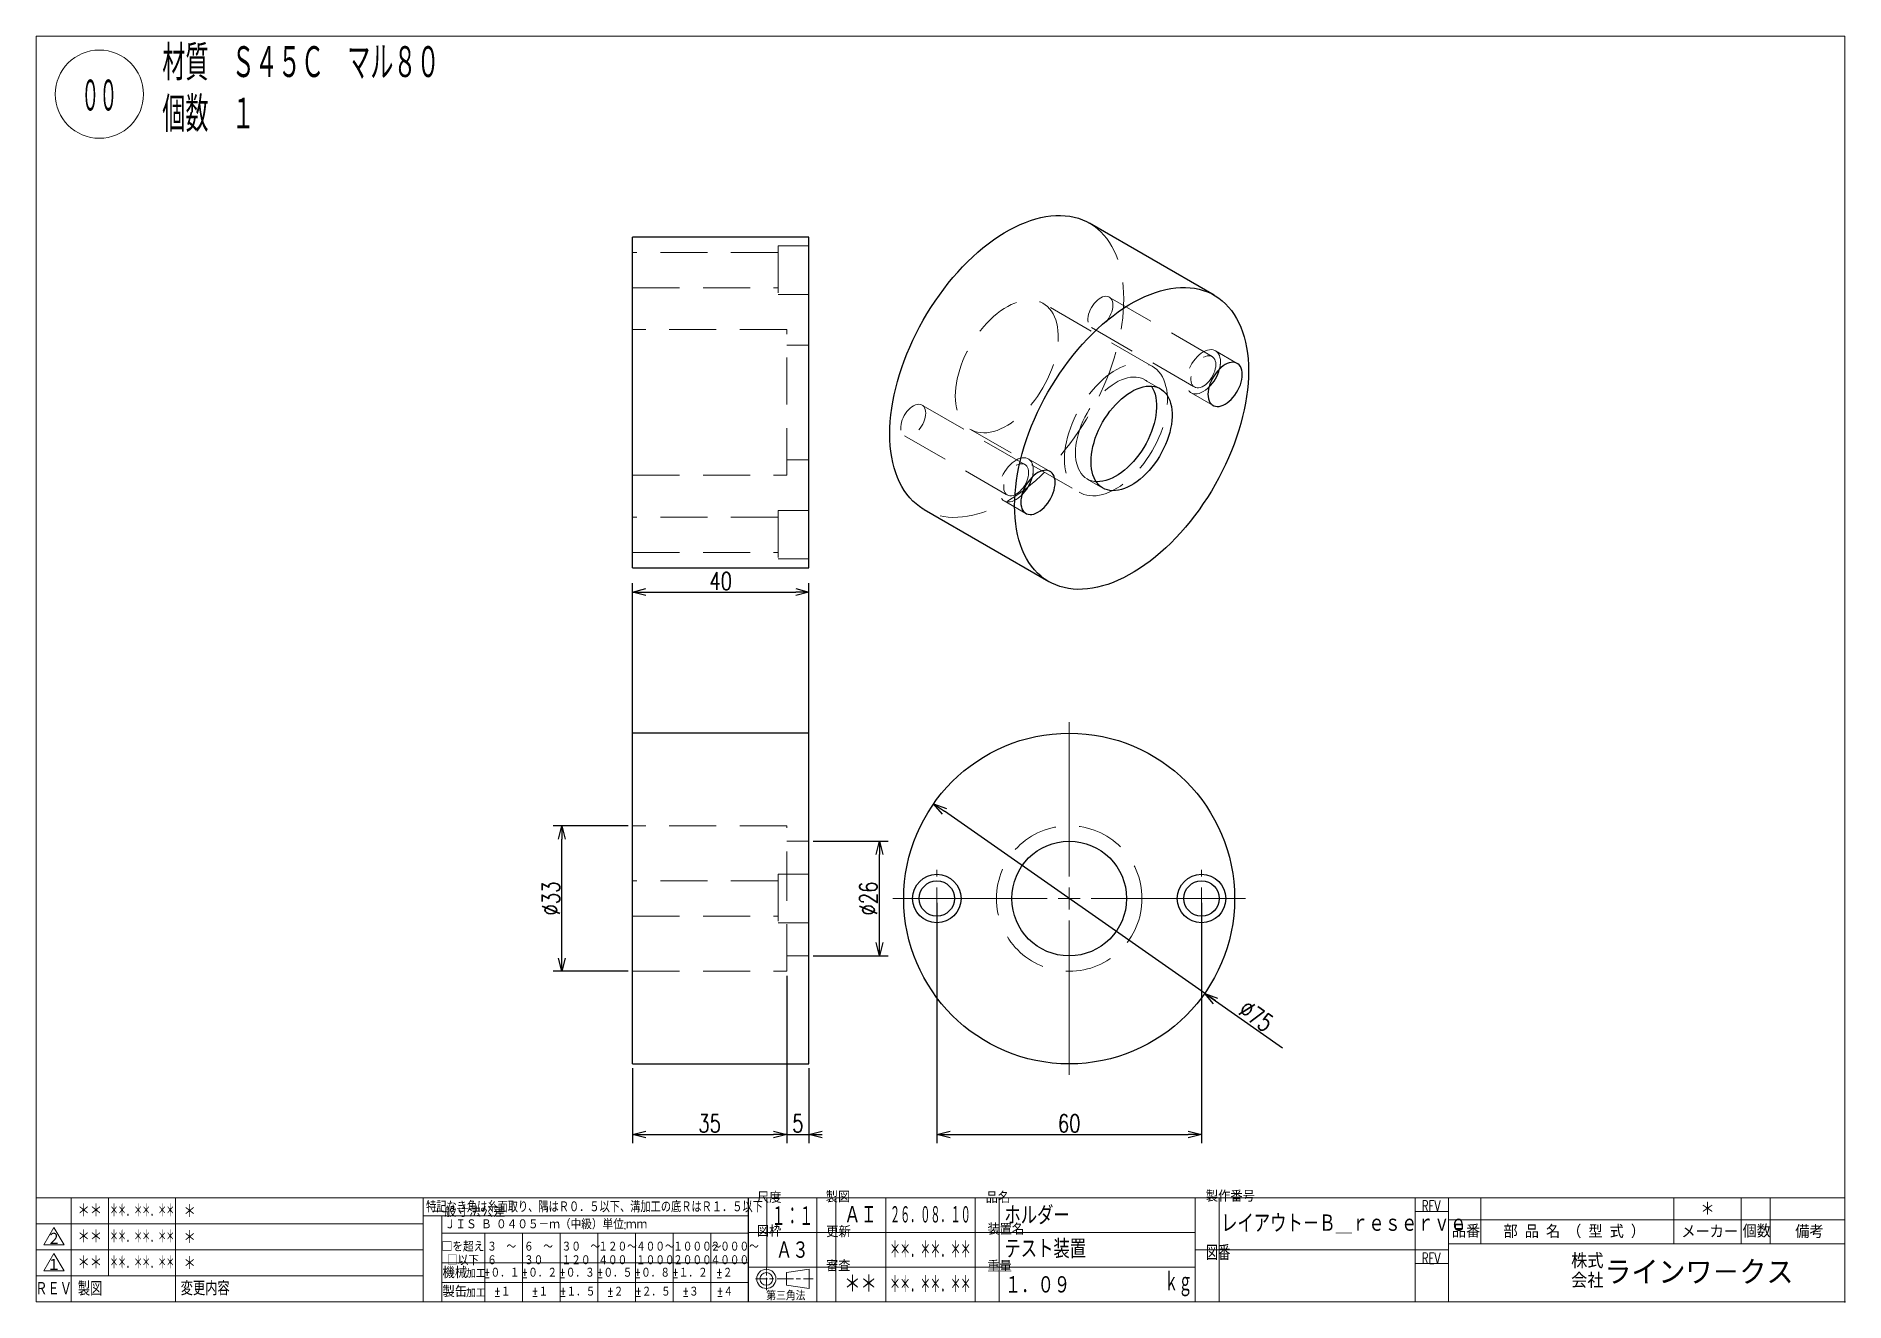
# Model space of a CAD drawing. Header units: millimetres. Extents: x 5 to 415, y 5 to 292.
import ezdxf

# ---------------------------------------------------------------- set-up
doc = ezdxf.new("R2010")
doc.units = ezdxf.units.MM
doc.header["$LTSCALE"] = 8.4
doc.linetypes.add('HIDDEN', pattern=[1.905, 1.27, -0.635])
for name, color, linetype in [('1', 7, 'CONTINUOUS'), ('2', 7, 'CONTINUOUS'), ('254', 7, 'CONTINUOUS')]:
    doc.layers.add(name, color=color, linetype=linetype)
doc.styles.add('GMM001', font='txt.shx', dxfattribs={"bigfont": 'bigfont.shx'})
doc.styles.add('GMM003', font='txt.shx', dxfattribs={"width": 0.91125, "bigfont": 'bigfont.shx'})
doc.styles.add('GMM004', font='txt.shx', dxfattribs={"width": 0.666667, "bigfont": 'bigfont.shx'})
doc.styles.add('GMM007', font='txt.shx', dxfattribs={"width": 0.625, "bigfont": 'bigfont.shx'})
doc.styles.add('GMM008', font='txt.shx', dxfattribs={"width": 0.8, "bigfont": 'bigfont.shx'})
doc.styles.add('GMM009', font='txt.shx', dxfattribs={"width": 0.493827, "bigfont": 'bigfont.shx'})
doc.styles.add('GMM010', font='txt.shx', dxfattribs={"width": 0.7, "bigfont": 'bigfont.shx'})
doc.styles.add('GMM011', font='txt.shx', dxfattribs={"width": 0.95, "bigfont": 'bigfont.shx'})
doc.styles.add('GMM012', font='txt.shx', dxfattribs={"width": 1.066667, "bigfont": 'bigfont.shx'})
doc.styles.add('GMM014', font='txt.shx', dxfattribs={"width": 0.827273, "bigfont": 'bigfont.shx'})
doc.styles.add('GMM015', font='txt.shx', dxfattribs={"width": 0.411523, "bigfont": 'bigfont.shx'})
doc.styles.add('STANDARD1', font='TXT', dxfattribs={"bigfont": 'BIGFONT'})
doc.styles.add('VF001', font='txt.shx', dxfattribs={"width": 0.548697})
doc.styles.add('VF002', font='txt.shx', dxfattribs={"width": 0.428571})
doc.styles.add('VF003', font='txt.shx', dxfattribs={"width": 0.75})
doc.dimstyles.new('GEN001', dxfattribs={"dimtxt": 4, "dimasz": 3, "dimexe": 2, "dimexo": 1, "dimgap": 0.5, "dimtad": 3, "dimdsep": 46, "dimtxsty": 'VF003', "dimblk1": 'OPEN30', "dimblk2": 'OPEN30', "dimsah": 1, "dimcen": 1, "dimclrd": 3, "dimclre": 3, "dimclrt": 7, "dimazin": 3, "dimtfac": 1, "dimtmove": 0, "dimatfit": 3})
doc.dimstyles.new('GEN002', dxfattribs={"dimtxt": 4, "dimasz": 3, "dimexe": 2, "dimexo": 1, "dimgap": 0.5, "dimtad": 3, "dimdsep": 46, "dimtxsty": 'VF003', "dimblk1": 'OPEN30', "dimblk2": 'OPEN30', "dimsah": 1, "dimcen": 1, "dimclrd": 3, "dimclre": 3, "dimclrt": 7, "dimazin": 3, "dimtfac": 1, "dimtmove": 0, "dimatfit": 3})
doc.dimstyles.new('GEN003', dxfattribs={"dimtxt": 4, "dimasz": 3, "dimexe": 2, "dimexo": 1, "dimgap": 0.5, "dimtad": 3, "dimdsep": 46, "dimtxsty": 'VF003', "dimblk1": 'OPEN30', "dimblk2": 'OPEN30', "dimsah": 1, "dimcen": 1, "dimclrd": 3, "dimclre": 3, "dimclrt": 7, "dimazin": 3, "dimtfac": 1, "dimtmove": 0, "dimatfit": 3})
doc.dimstyles.new('GEN004', dxfattribs={"dimtxt": 4, "dimasz": 3, "dimexe": 2, "dimexo": 1, "dimgap": 0.5, "dimtad": 3, "dimdsep": 46, "dimtxsty": 'VF003', "dimblk1": 'OPEN30', "dimblk2": 'OPEN30', "dimsah": 1, "dimcen": 1, "dimclrd": 3, "dimclre": 3, "dimclrt": 7, "dimazin": 3, "dimtfac": 1, "dimtmove": 0, "dimatfit": 3})
doc.dimstyles.new('GEN005', dxfattribs={"dimtxt": 4, "dimasz": 3, "dimexe": 2, "dimexo": 1, "dimgap": 0.5, "dimtad": 3, "dimdsep": 46, "dimtxsty": 'VF003', "dimblk1": 'OPEN30', "dimblk2": 'OPEN30', "dimsah": 1, "dimcen": 1, "dimclrd": 3, "dimclre": 3, "dimclrt": 7, "dimazin": 3, "dimtfac": 1, "dimtmove": 0, "dimatfit": 3})
doc.dimstyles.new('GEN006', dxfattribs={"dimtxt": 4, "dimasz": 3, "dimexe": 2, "dimexo": 1, "dimgap": 0.5, "dimtad": 3, "dimdsep": 46, "dimtxsty": 'VF003', "dimblk1": 'OPEN30', "dimblk2": 'OPEN30', "dimsah": 1, "dimcen": 1, "dimclrd": 3, "dimclre": 3, "dimclrt": 7, "dimazin": 3, "dimtfac": 1, "dimtmove": 0, "dimatfit": 3})
doc.dimstyles.new('GEN007', dxfattribs={"dimtxt": 4, "dimasz": 3, "dimexe": 2, "dimexo": 1, "dimgap": 0.5, "dimtad": 3, "dimdsep": 46, "dimtxsty": 'VF003', "dimblk1": 'OPEN30', "dimblk2": 'OPEN30', "dimsah": 1, "dimcen": 1, "dimclrd": 3, "dimclre": 3, "dimclrt": 7, "dimazin": 3, "dimtfac": 1, "dimtmove": 0, "dimatfit": 3})

# ---------------------------------------------------------------- blocks, each defined once
blk = doc.blocks.new('BLOCK004')
at = {"layer": '2', "color": 7, "linetype": 'CONTINUOUS', "lineweight": 20}
for p, q in [((170.52, 12.75), (170.52, 12.12)), ((168.04, 10.2), (170.8, 10.2)), ((170.52, 11.88), (170.52, 10.97)), ((170.52, 10.45), (170.52, 7.67)), ((171.25, 10.2), (172.2, 10.2)), ((172.99, 10.2), (176.68, 10.2)), ((177.3, 10.2), (178.25, 10.2)), ((178.92, 10.2), (181.17, 10.2))]:
    blk.add_line(p, q, dxfattribs=at)
blk.add_lwpolyline([(175.06, 11.63), (180.26, 12.38), (180.26, 8.02), (175.06, 8.76)], close=True, dxfattribs=at)
for radius in [2.18, 1.44]:
    blk.add_circle((170.52, 10.2), radius, dxfattribs=at)
blk = doc.blocks.new('BLOCK005')
at = {"layer": '2', "color": 3, "linetype": 'CONTINUOUS', "lineweight": 9}
for p, q in [((92.76, 24.47), (166.44, 24.47)), ((96.97, 20.55), (166.44, 20.55)), ((106.7, 20.55), (106.7, 5)), ((115.24, 20.55), (115.24, 5)), ((123.77, 20.55), (123.77, 5)), ((132.3, 20.55), (132.3, 5)), ((140.84, 20.55), (140.84, 5)), ((149.37, 20.55), (149.37, 5)), ((157.9, 20.55), (157.9, 5)), ((96.97, 13.85), (106.7, 13.85)), ((106.7, 13.85), (115.24, 13.85)), ((115.24, 13.85), (123.77, 13.85)), ((123.77, 13.85), (132.3, 13.85)), ((132.3, 13.85), (140.84, 13.85)), ((140.84, 13.85), (149.37, 13.85)), ((149.37, 13.85), (157.9, 13.85)), ((157.9, 13.85), (166.44, 13.85)), ((96.97, 9.42), (106.7, 9.42)), ((106.7, 9.42), (115.24, 9.42)), ((115.24, 9.42), (123.77, 9.42)), ((123.77, 9.42), (132.3, 9.42)), ((132.3, 9.42), (140.84, 9.42)), ((140.84, 9.42), (149.37, 9.42)), ((149.37, 9.42), (157.9, 9.42)), ((157.9, 9.42), (166.44, 9.42))]:
    blk.add_line(p, q, dxfattribs=at)
at = {"layer": '2', "color": 1, "linetype": 'CONTINUOUS', "lineweight": 15}
blk.add_lwpolyline([(92.76, 5), (166.44, 5), (166.44, 28.59), (92.76, 28.59)], close=True, dxfattribs=at)
at = {"layer": '254', "color": 3, "linetype": 'CONTINUOUS', "lineweight": 9}
blk.add_line((96.97, 5), (96.97, 24.47), dxfattribs=at)
at = {"layer": '254', "color": 3, "lineweight": 9, "style": 'STANDARD1', "width": 1.0935}
blk.add_text('一般寸法公差', height=2.311, dxfattribs=at).set_placement((94.7, 24.26))
at = {"layer": '254', "color": 3, "lineweight": 9, "insert": (93.39, 26.56), "char_height": 2.5425, "attachment_point": 4, "line_spacing_factor": 0.8, "style": 'GMM014'}
blk.add_mtext('\\T1.000000;特記なき角は糸面取り、隅はＲ０．５以下、溝加工の底ＲはＲ１．５以下', dxfattribs=at)
at = {"layer": '254', "color": 7, "lineweight": 20, "line_spacing_factor": 0.8}
for s, insert, char_height, attachment_point, style in [('\\W0.950000;\\T1.000000;ＪＩＳ\\W0.475000;\\T1.000000; \\W0.950000;\\T1.000000;Ｂ\\W0.475000;\\T1.000000; \\W0.950000;\\T1.000000;０４０５－ｍ（中級）単位\\W0.475000;\\T1.000000;:\\W0.950000;\\T1.000000;ｍｍ', (97.62, 22.59), 2.31134, 4, 'GMM011'), ('{\\T1.000000;□を超え}\\P{\\T1.000000;□以下}', (101.75, 18.7), 2.3113, 2, 'GMM011'), ('{\\T1.000000;３\u3000～}\\P{\\T1.000000;６}', (107.24, 18.7), 2.3113, 1, 'GMM010'), ('{\\T1.000000;６\u3000～}\\P{\\T1.000000;３０}', (115.59, 18.7), 2.3113, 1, 'GMM010'), ('{\\T1.000000;３０\u3000～}\\P{\\T1.000000;１２０}', (124.12, 18.7), 2.3113, 1, 'GMM010'), ('{\\T1.000000;１２０～}\\P{\\T1.000000;４００}', (132.43, 18.7), 2.3113, 1, 'GMM010'), ('{\\T1.000000;４００～}\\P{\\T1.000000;１０００}', (140.98, 18.7), 2.3113, 1, 'GMM010'), ('{\\T1.000000;１０００～}\\P{\\T1.000000;２０００}', (149.4, 18.7), 2.3113, 1, 'GMM010'), ('{\\T1.000000;２０００～}\\P{\\T1.000000;４０００}', (157.88, 18.7), 2.3113, 1, 'GMM010'), ('\\T1.000000;機械', (99.9, 11.63), 2.5425, 5, 'GMM001'), ('\\T1.000000;加工', (104.68, 11.34), 1.7335, 5, 'GMM012'), ('%%p\\T1.000000;０．１', (110.51, 11.63), 2.3113, 5, 'GMM010'), ('%%p\\T1.000000;０．２', (119.05, 11.63), 2.3113, 5, 'GMM010'), ('%%p\\T1.000000;０．３', (127.58, 11.63), 2.3113, 5, 'GMM010'), ('%%p\\T1.000000;０．５', (136.11, 11.63), 2.3113, 5, 'GMM010'), ('%%p\\T1.000000;０．８', (144.65, 11.63), 2.3113, 5, 'GMM010'), ('%%p\\T1.000000;１．２', (153.18, 11.63), 2.3113, 5, 'GMM010'), ('%%p\\T1.000000;２', (160.98, 11.63), 2.3113, 5, 'GMM010'), ('\\T1.000000;製缶', (99.9, 7.34), 2.5425, 5, 'GMM001'), ('%%p\\T1.000000;１', (110.66, 7.34), 2.3113, 5, 'GMM010'), ('%%p\\T1.000000;１', (119.2, 7.34), 2.3113, 5, 'GMM010'), ('%%p\\T1.000000;１．５', (127.73, 7.34), 2.3113, 5, 'GMM010'), ('%%p\\T1.000000;２', (136.26, 7.34), 2.3113, 5, 'GMM010'), ('%%p\\T1.000000;２．５', (144.8, 7.34), 2.3113, 5, 'GMM010'), ('%%p\\T1.000000;３', (153.33, 7.34), 2.3113, 5, 'GMM010'), ('%%p\\T1.000000;４', (161.13, 7.34), 2.3113, 5, 'GMM010'), ('\\T1.000000;加工', (104.68, 6.91), 1.7335, 5, 'GMM012')]:
    blk.add_mtext(s, dxfattribs=dict(at, insert=insert, char_height=char_height, attachment_point=attachment_point, style=style))
blk = doc.blocks.new('BLOCK006')
at = {"layer": '254', "color": 1, "linetype": 'CONTINUOUS', "lineweight": 15}
for p, q in [((9.02, 15.97), (6.7, 12.03)), ((9.02, 15.97), (11.33, 12.03)), ((11.33, 12.03), (6.7, 12.03))]:
    blk.add_line(p, q, dxfattribs=at)
at = {"layer": '254', "color": 7, "lineweight": 20, "insert": (9.02, 13.39), "char_height": 2.8434, "attachment_point": 5, "line_spacing_factor": 0.8, "style": 'GMM001'}
blk.add_mtext('\\T1.000000;１', dxfattribs=at)
blk = doc.blocks.new('BLOCK007')
at = {"layer": '254', "color": 1, "linetype": 'CONTINUOUS', "lineweight": 15}
for p, q in [((9.02, 21.86), (6.7, 17.93)), ((9.02, 21.86), (11.33, 17.93)), ((11.33, 17.93), (6.7, 17.93))]:
    blk.add_line(p, q, dxfattribs=at)
at = {"layer": '254', "color": 7, "lineweight": 20, "insert": (9.02, 19.29), "char_height": 2.8434, "attachment_point": 5, "line_spacing_factor": 0.8, "style": 'GMM001'}
blk.add_mtext('\\T1.000000;２', dxfattribs=at)
blk = doc.blocks.new('SW_CENTERMARKSYMBOL_0')
at = {"color": 0, "linetype": 'Continuous', "lineweight": 18}
for p, q in [((0, 5), (0, 6.5)), ((-5, 0), (-6.5, 0)), ((0, 0), (-2.5, 0)), ((0, 0), (0, 2.5)), ((0, 0), (0, -2.5)), ((0, 0), (2.5, 0)), ((5, 0), (6.5, 0)), ((0, -5), (0, -6.5))]:
    blk.add_line(p, q, dxfattribs=at)
blk = doc.blocks.new('SW_CENTERMARKSYMBOL_1')
at = {"color": 0, "linetype": 'Continuous', "lineweight": 18}
for p, q in [((0, 5), (0, 6.5)), ((-5, 0), (-6.5, 0)), ((0, 0), (-2.5, 0)), ((0, 0), (0, 2.5)), ((0, 0), (0, -2.5)), ((0, 0), (2.5, 0)), ((5, 0), (6.5, 0)), ((0, -5), (0, -6.5))]:
    blk.add_line(p, q, dxfattribs=at)
blk = doc.blocks.new('SW_CENTERMARKSYMBOL_2')
at = {"color": 0, "linetype": 'Continuous', "lineweight": 18}
for p, q in [((0, 5), (0, 40)), ((-5, 0), (-40, 0)), ((0, 0), (-2.5, 0)), ((0, 0), (0, 2.5)), ((0, 0), (0, -2.5)), ((0, 0), (2.5, 0)), ((5, 0), (40, 0)), ((0, -5), (0, -40))]:
    blk.add_line(p, q, dxfattribs=at)
blk = doc.blocks.new('_OPEN30')
at = {"color": 0, "linetype": 'BYBLOCK'}
blk.add_line((0, 0), (-1, 0), dxfattribs=at)
blk.add_lwpolyline([(-1, 0.26), (0, 0), (-1, -0.26)], dxfattribs=at)
blk = doc.blocks.new('*D1')
at = {"color": 3}
for p, q in [((140.17, 59.95), (140.17, 167.95)), ((143.17, 165.95), (177.17, 165.95)), ((180.17, 59.95), (180.17, 167.95))]:
    blk.add_line(p, q, dxfattribs=at)
at = {"layer": 'Defpoints'}
for p in [(140.17, 165.95), (140.17, 58.95), (180.17, 58.95)]:
    blk.add_point(p, dxfattribs=at)
at = {"layer": '1', "color": 3, "xscale": 3, "yscale": 3, "rotation": 180}
blk.add_blockref('_OPEN30', (140.17, 165.95), dxfattribs=at)
at = {"layer": '1', "color": 3, "xscale": 3, "yscale": 3}
blk.add_blockref('_OPEN30', (180.17, 165.95), dxfattribs=at)
at = {"layer": '1', "color": 7, "insert": (160.17, 168.45), "char_height": 4, "attachment_point": 5, "style": 'VF003'}
blk.add_mtext('40', dxfattribs=at)
blk = doc.blocks.new('*D2')
at = {"color": 3}
for p, q in [((175.17, 78.95), (175.17, 40.95)), ((140.17, 57.95), (140.17, 40.95)), ((143.17, 42.95), (172.17, 42.95))]:
    blk.add_line(p, q, dxfattribs=at)
at = {"layer": 'Defpoints'}
for p in [(175.17, 79.95), (140.17, 58.95), (140.17, 42.95)]:
    blk.add_point(p, dxfattribs=at)
at = {"layer": '1', "color": 3, "xscale": 3, "yscale": 3, "rotation": 180}
blk.add_blockref('_OPEN30', (140.17, 42.95), dxfattribs=at)
at = {"layer": '1', "color": 3, "xscale": 3, "yscale": 3}
blk.add_blockref('_OPEN30', (175.17, 42.95), dxfattribs=at)
at = {"layer": '1', "color": 7, "insert": (157.67, 45.45), "char_height": 4, "attachment_point": 5, "style": 'VF003'}
blk.add_mtext('35', dxfattribs=at)
blk = doc.blocks.new('*D3')
at = {"color": 3}
for p, q in [((175.17, 78.95), (175.17, 40.95)), ((180.17, 57.95), (180.17, 40.95)), ((175.17, 42.95), (180.17, 42.95))]:
    blk.add_line(p, q, dxfattribs=at)
at = {"layer": 'Defpoints'}
for p in [(175.17, 79.95), (180.17, 58.95), (175.17, 42.95)]:
    blk.add_point(p, dxfattribs=at)
at = {"layer": '1', "color": 3, "xscale": 3, "yscale": 3}
blk.add_blockref('_OPEN30', (175.17, 42.95), dxfattribs=at)
at = {"layer": '1', "color": 3, "xscale": 3, "yscale": 3, "rotation": 180}
blk.add_blockref('_OPEN30', (180.17, 42.95), dxfattribs=at)
at = {"layer": '1', "color": 7, "insert": (177.67, 45.45), "char_height": 4, "attachment_point": 5, "style": 'VF003'}
blk.add_mtext('5', dxfattribs=at)
blk = doc.blocks.new('*D4')
at = {"color": 3}
for p, q in [((139.17, 112.95), (122.17, 112.95)), ((124.17, 82.95), (124.17, 109.95)), ((139.17, 79.95), (122.17, 79.95))]:
    blk.add_line(p, q, dxfattribs=at)
at = {"layer": 'Defpoints'}
for p in [(140.17, 112.95), (124.17, 79.95), (140.17, 79.95)]:
    blk.add_point(p, dxfattribs=at)
at = {"layer": '1', "color": 3, "xscale": 3, "yscale": 3}
for p, rotation in [((124.17, 112.95), 90), ((124.17, 79.95), 270)]:
    blk.add_blockref('_OPEN30', p, dxfattribs=dict(at, rotation=rotation))
at = {"layer": '1', "color": 7, "insert": (121.67, 96.45), "char_height": 4, "attachment_point": 5, "rotation": 90, "style": 'VF003'}
blk.add_mtext('%%c33', dxfattribs=at)
blk = doc.blocks.new('*D5')
at = {"color": 3}
for p, q in [((181.17, 109.45), (198.17, 109.45)), ((196.17, 86.45), (196.17, 106.45)), ((181.17, 83.45), (198.17, 83.45))]:
    blk.add_line(p, q, dxfattribs=at)
at = {"layer": 'Defpoints'}
for p in [(180.17, 109.45), (180.17, 83.45), (196.17, 83.45)]:
    blk.add_point(p, dxfattribs=at)
at = {"layer": '1', "color": 3, "xscale": 3, "yscale": 3}
for p, rotation in [((196.17, 109.45), 90), ((196.17, 83.45), 270)]:
    blk.add_blockref('_OPEN30', p, dxfattribs=dict(at, rotation=rotation))
at = {"layer": '1', "color": 7, "insert": (193.67, 96.45), "char_height": 4, "attachment_point": 5, "rotation": 90, "style": 'VF003'}
blk.add_mtext('%%c26', dxfattribs=at)
blk = doc.blocks.new('*D6')
at = {"color": 3}
for q in [(210.91, 116.24), (287.5, 62.61)]:
    blk.add_line((272.35, 73.22), q, dxfattribs=at)
at = {"layer": 'Defpoints'}
for p in [(239.17, 96.45), (269.89, 74.94)]:
    blk.add_point(p, dxfattribs=at)
at = {"layer": '1', "color": 3, "xscale": 3, "yscale": 3, "rotation": 145}
for p in [(208.45, 117.96), (269.89, 74.94)]:
    blk.add_blockref('_OPEN30', p, dxfattribs=at)
at = {"layer": '1', "color": 7, "insert": (281.56, 69.82), "char_height": 4, "attachment_point": 5, "rotation": 325, "style": 'VF003'}
blk.add_mtext('%%c75', dxfattribs=at)
blk = doc.blocks.new('*D7')
at = {"color": 3}
for p, q in [((209.17, 95.45), (209.17, 40.95)), ((269.17, 95.45), (269.17, 40.95)), ((212.17, 42.95), (266.17, 42.95))]:
    blk.add_line(p, q, dxfattribs=at)
at = {"layer": 'Defpoints'}
for p in [(209.17, 96.45), (269.17, 96.45), (209.17, 42.95)]:
    blk.add_point(p, dxfattribs=at)
at = {"layer": '1', "color": 3, "xscale": 3, "yscale": 3, "rotation": 180}
blk.add_blockref('_OPEN30', (209.17, 42.95), dxfattribs=at)
at = {"layer": '1', "color": 3, "xscale": 3, "yscale": 3}
blk.add_blockref('_OPEN30', (269.17, 42.95), dxfattribs=at)
at = {"layer": '1', "color": 7, "insert": (239.17, 45.45), "char_height": 4, "attachment_point": 5, "style": 'VF003'}
blk.add_mtext('60', dxfattribs=at)

msp = doc.modelspace()

# ---------------------------------------------------------------- linework, layer by layer
at = {"color": 7, "linetype": 'Continuous', "lineweight": 25}
for p, q in [((180.171, 246.454), (140.171, 246.454)), ((140.171, 171.454), (140.171, 246.454)), ((180.171, 171.454), (180.171, 246.454)), ((272.061, 233.267), (243.777, 249.595)), ((206.28, 184.641), (234.564, 168.313)), ((140.171, 171.454), (180.171, 171.454)), ((180.171, 133.954), (140.171, 133.954)), ((140.171, 96.454), (140.171, 133.954)), ((180.171, 96.454), (180.171, 133.954)), ((140.171, 58.954), (140.171, 96.454)), ((180.171, 58.954), (180.171, 96.454)), ((140.171, 58.954), (180.171, 58.954))]:
    msp.add_line(p, q, dxfattribs=at)
at = {"color": 7, "linetype": 'HIDDEN', "lineweight": 18}
for p, q in [((173.171, 242.954), (140.171, 242.954)), ((173.171, 244.454), (173.171, 233.454)), ((180.171, 244.454), (173.171, 244.454)), ((140.171, 234.954), (173.171, 234.954)), ((173.171, 233.454), (180.171, 233.454)), ((258.027, 217.121), (233.278, 231.408)), ((271.576, 219.358), (248.242, 232.828)), ((244.242, 225.9), (267.576, 212.429)), ((175.171, 225.454), (140.171, 225.454)), ((175.171, 192.454), (175.171, 225.454)), ((180.171, 221.954), (175.171, 221.954)), ((277.276, 217.799), (272.326, 220.657)), ((259.812, 212.049), (256.277, 214.09)), ((266.826, 211.13), (271.776, 208.273)), ((229.15, 194.865), (205.815, 208.336)), ((201.816, 201.408), (225.15, 187.937)), ((216.779, 202.828), (241.528, 188.541)), ((175.171, 195.954), (180.171, 195.954)), ((234.849, 193.307), (229.9, 196.164)), ((140.171, 192.454), (175.171, 192.454)), ((243.278, 191.572), (246.813, 189.531)), ((224.4, 186.638), (229.35, 183.781)), ((173.171, 182.954), (140.171, 182.954)), ((173.171, 184.454), (173.171, 173.454)), ((180.171, 184.454), (173.171, 184.454)), ((140.171, 174.954), (173.171, 174.954)), ((173.171, 173.454), (180.171, 173.454)), ((175.171, 112.954), (140.171, 112.954)), ((175.171, 96.454), (175.171, 112.954)), ((180.171, 109.454), (175.171, 109.454)), ((173.171, 100.454), (140.171, 100.454)), ((173.171, 101.954), (173.171, 90.954)), ((180.171, 101.954), (173.171, 101.954)), ((175.171, 79.954), (175.171, 96.454)), ((140.171, 92.454), (173.171, 92.454)), ((173.171, 90.954), (180.171, 90.954)), ((175.171, 83.454), (180.171, 83.454)), ((140.171, 79.954), (175.171, 79.954))]:
    msp.add_line(p, q, dxfattribs=at)
at = {"color": 7, "linetype": 'Continuous', "lineweight": 25, "flags": 128}
for points in [[(198.512, 201.81), (198.54, 203.22), (198.622, 204.658), (198.759, 206.122), (198.951, 207.609), (199.196, 209.116), (199.495, 210.639), (199.847, 212.176), (200.252, 213.723), (200.707, 215.277), (201.213, 216.835), (201.769, 218.393), (202.372, 219.949), (203.023, 221.499), (203.719, 223.039), (204.459, 224.568), (205.242, 226.081), (206.066, 227.575), (206.93, 229.048), (207.83, 230.496), (208.767, 231.917), (209.737, 233.306), (210.739, 234.662), (211.77, 235.982), (212.829, 237.263), (213.913, 238.502), (215.021, 239.696), (216.149, 240.844), (217.295, 241.943), (218.458, 242.99), (219.634, 243.983), (220.821, 244.921), (222.017, 245.802), (223.219, 246.622), (224.425, 247.382), (225.632, 248.079), (226.838, 248.712), (228.04, 249.279), (229.236, 249.779), (230.423, 250.212), (231.6, 250.577), (232.762, 250.872), (233.908, 251.097), (235.036, 251.251), (236.144, 251.335), (237.228, 251.348), (238.287, 251.29), (239.318, 251.161), (240.32, 250.962), (241.29, 250.692), (242.227, 250.353), (243.127, 249.945), (243.777, 249.595)], [(226.796, 185.482), (226.824, 186.892), (226.906, 188.33), (227.043, 189.794), (227.235, 191.281), (227.48, 192.788), (227.78, 194.311), (228.132, 195.848), (228.536, 197.395), (228.992, 198.949), (229.498, 200.506), (230.053, 202.065), (230.657, 203.621), (231.307, 205.17), (232.003, 206.711), (232.744, 208.24), (233.527, 209.753), (234.351, 211.247), (235.214, 212.72), (236.115, 214.168), (237.051, 215.588), (238.021, 216.978), (239.023, 218.334), (240.055, 219.654), (241.113, 220.935), (242.198, 222.174), (243.305, 223.368), (244.433, 224.516), (245.579, 225.615), (246.742, 226.662), (247.918, 227.655), (249.105, 228.593), (250.301, 229.473), (251.503, 230.294), (252.709, 231.054), (253.916, 231.751), (255.122, 232.383), (256.325, 232.951), (257.521, 233.451), (258.708, 233.884), (259.884, 234.248), (261.046, 234.543), (262.193, 234.768), (263.321, 234.923), (264.428, 235.007), (265.512, 235.02), (266.571, 234.962), (267.603, 234.833), (268.604, 234.633), (269.575, 234.364), (270.511, 234.025), (271.412, 233.617), (272.275, 233.141), (273.099, 232.597), (273.882, 231.988), (274.622, 231.315), (275.318, 230.578), (275.969, 229.779), (276.573, 228.92), (277.128, 228.003), (277.634, 227.029), (278.09, 226.002), (278.494, 224.921), (278.846, 223.791), (279.145, 222.613), (279.391, 221.39), (279.582, 220.124), (279.719, 218.819), (279.802, 217.475), (279.829, 216.098), (279.802, 214.688), (279.719, 213.25), (279.582, 211.786), (279.391, 210.299), (279.145, 208.792), (278.846, 207.269), (278.494, 205.732), (278.09, 204.185), (277.634, 202.631), (277.128, 201.073), (276.573, 199.515), (275.969, 197.959), (275.318, 196.409), (274.622, 194.869), (273.882, 193.34), (273.099, 191.827), (272.275, 190.333), (271.412, 188.86), (270.511, 187.412), (269.575, 185.991), (268.604, 184.602), (267.603, 183.246), (266.571, 181.926), (265.512, 180.645), (264.428, 179.406), (263.321, 178.212), (262.193, 177.064), (261.046, 175.965), (259.884, 174.918), (258.708, 173.925), (257.521, 172.987), (256.325, 172.106), (255.122, 171.286), (253.916, 170.526), (252.709, 169.829), (251.503, 169.196), (250.301, 168.629), (249.105, 168.129), (247.918, 167.696), (246.742, 167.331), (245.579, 167.036), (244.433, 166.811), (243.305, 166.657), (242.198, 166.573), (241.113, 166.56), (240.055, 166.618), (239.023, 166.747), (238.021, 166.946), (237.051, 167.216), (236.115, 167.555), (235.214, 167.963), (234.351, 168.439), (233.527, 168.982), (232.744, 169.592), (232.003, 170.265), (231.307, 171.002), (230.657, 171.801), (230.053, 172.66), (229.498, 173.577), (228.992, 174.55), (228.536, 175.578), (228.132, 176.658), (227.78, 177.789), (227.48, 178.967), (227.235, 180.19), (227.043, 181.455), (226.906, 182.761), (226.824, 184.104), (226.796, 185.482)], [(278.415, 215.281), (278.387, 215.806), (278.302, 216.291), (278.162, 216.728), (277.97, 217.111), (277.727, 217.435), (277.437, 217.695), (277.105, 217.886), (276.735, 218.007), (276.333, 218.056), (275.905, 218.031), (275.457, 217.934), (274.995, 217.765), (274.526, 217.527), (274.057, 217.224), (273.595, 216.859), (273.147, 216.439), (272.719, 215.969), (272.317, 215.457), (271.947, 214.909), (271.615, 214.334), (271.325, 213.739), (271.082, 213.135), (270.89, 212.529), (270.75, 211.931), (270.665, 211.349), (270.637, 210.791), (270.665, 210.266), (270.75, 209.781), (270.89, 209.344), (271.082, 208.961), (271.325, 208.637), (271.615, 208.377), (271.947, 208.186), (272.317, 208.065), (272.719, 208.016), (273.147, 208.041), (273.595, 208.138), (274.057, 208.307), (274.526, 208.545), (274.995, 208.848), (275.457, 209.213), (275.905, 209.633), (276.333, 210.103), (276.735, 210.615), (277.105, 211.163), (277.437, 211.738), (277.727, 212.333), (277.97, 212.937), (278.162, 213.543), (278.302, 214.141), (278.387, 214.723), (278.415, 215.281)], [(244.12, 195.483), (244.148, 196.322), (244.231, 197.187), (244.368, 198.074), (244.559, 198.978), (244.803, 199.892), (245.098, 200.812), (245.443, 201.731), (245.834, 202.645), (246.271, 203.548), (246.75, 204.434), (247.269, 205.298), (247.824, 206.136), (248.411, 206.941), (249.029, 207.709), (249.672, 208.435), (250.337, 209.115), (251.02, 209.746), (251.717, 210.322), (252.423, 210.841), (253.135, 211.3), (253.847, 211.696), (254.557, 212.025), (255.259, 212.288), (255.949, 212.481), (256.624, 212.604), (257.278, 212.656), (257.909, 212.636), (258.512, 212.545), (259.084, 212.384), (259.621, 212.153), (260.12, 211.853), (260.578, 211.487), (260.993, 211.057), (261.361, 210.564), (261.681, 210.014), (261.951, 209.407), (262.168, 208.749), (262.333, 208.043), (262.443, 207.293), (262.498, 206.504), (262.498, 205.681), (262.443, 204.828), (262.333, 203.951), (262.168, 203.056), (261.951, 202.146), (261.681, 201.228), (261.361, 200.308), (260.993, 199.391), (260.578, 198.481), (260.12, 197.586), (259.621, 196.71), (259.084, 195.859), (258.512, 195.037), (257.909, 194.25), (257.278, 193.503), (256.624, 192.799), (255.949, 192.143), (255.259, 191.539), (254.557, 190.991), (253.847, 190.501), (253.135, 190.074), (252.423, 189.711), (251.717, 189.415), (251.02, 189.187), (250.337, 189.029), (249.672, 188.941), (249.029, 188.925), (248.411, 188.98), (247.824, 189.106), (247.269, 189.303), (246.75, 189.569), (246.271, 189.902), (245.834, 190.3), (245.443, 190.762), (245.098, 191.284), (244.803, 191.863), (244.559, 192.496), (244.368, 193.178), (244.231, 193.907), (244.148, 194.677), (244.12, 195.483)], [(257.8, 212.645), (257.826, 212.605), (258.146, 212.055), (258.415, 211.448), (258.633, 210.79), (258.797, 210.084), (258.908, 209.334), (258.963, 208.545), (258.963, 207.722), (258.908, 206.869), (258.797, 205.992), (258.633, 205.097), (258.415, 204.187), (258.146, 203.269), (257.826, 202.349), (257.457, 201.432), (257.043, 200.522), (256.585, 199.627), (256.085, 198.751), (255.548, 197.9), (254.977, 197.078), (254.373, 196.291), (253.743, 195.544), (253.088, 194.84), (252.414, 194.184), (251.723, 193.58), (251.021, 193.032), (250.312, 192.542), (249.599, 192.115), (248.887, 191.752), (248.181, 191.456), (247.484, 191.228), (246.801, 191.07), (246.136, 190.982), (245.493, 190.966), (245.291, 190.976)], [(206.28, 184.641), (206.066, 184.767), (205.242, 185.311), (204.459, 185.92), (203.719, 186.593), (203.023, 187.33), (202.372, 188.129), (201.769, 188.988), (201.213, 189.905), (200.707, 190.879), (200.252, 191.906), (199.847, 192.987), (199.495, 194.117), (199.196, 195.295), (198.951, 196.518), (198.759, 197.784), (198.622, 199.089), (198.54, 200.433), (198.512, 201.81)], [(235.989, 190.789), (235.96, 191.314), (235.876, 191.798), (235.736, 192.236), (235.543, 192.619), (235.3, 192.943), (235.011, 193.202), (234.679, 193.394), (234.309, 193.515), (233.907, 193.564), (233.479, 193.539), (233.03, 193.442), (232.568, 193.273), (232.1, 193.035), (231.631, 192.731), (231.169, 192.367), (230.721, 191.947), (230.292, 191.477), (229.89, 190.964), (229.521, 190.417), (229.189, 189.841), (228.899, 189.247), (228.656, 188.643), (228.463, 188.037), (228.324, 187.439), (228.239, 186.856), (228.211, 186.299), (228.239, 185.774), (228.324, 185.289), (228.463, 184.852), (228.656, 184.469), (228.899, 184.145), (229.189, 183.885), (229.521, 183.693), (229.89, 183.572), (230.292, 183.524), (230.721, 183.549), (231.169, 183.646), (231.631, 183.815), (232.1, 184.053), (232.568, 184.356), (233.03, 184.721), (233.479, 185.141), (233.907, 185.611), (234.309, 186.123), (234.679, 186.671), (235.011, 187.246), (235.3, 187.84), (235.543, 188.445), (235.736, 189.05), (235.876, 189.649), (235.96, 190.231), (235.989, 190.789)]]:
    msp.add_lwpolyline(points, dxfattribs=at)
at = {"color": 7, "linetype": 'HIDDEN', "lineweight": 18, "flags": 128}
for points in [[(243.777, 249.595), (243.991, 249.469), (244.815, 248.926), (245.598, 248.316), (246.338, 247.643), (247.034, 246.906), (247.685, 246.107), (248.288, 245.248), (248.844, 244.331), (249.35, 243.358), (249.805, 242.33), (250.21, 241.25), (250.562, 240.119), (250.861, 238.941), (251.107, 237.718), (251.298, 236.453), (251.435, 235.147), (251.518, 233.804), (251.545, 232.426), (251.518, 231.016), (251.435, 229.578), (251.298, 228.114), (251.107, 226.627), (250.861, 225.12), (250.562, 223.597), (250.21, 222.06), (249.805, 220.513), (249.35, 218.959), (248.844, 217.402), (248.288, 215.843), (247.685, 214.287), (247.034, 212.738), (246.338, 211.197), (245.598, 209.668), (244.815, 208.155), (243.991, 206.661), (243.127, 205.188), (242.227, 203.74), (241.29, 202.32), (240.32, 200.93), (239.318, 199.574), (238.287, 198.254), (237.228, 196.973), (236.144, 195.734), (235.036, 194.54), (233.908, 193.392), (232.762, 192.293), (231.6, 191.246), (230.423, 190.253), (229.236, 189.315), (228.04, 188.435), (226.838, 187.614), (225.632, 186.854), (224.425, 186.157), (223.219, 185.525), (222.017, 184.957), (220.821, 184.457), (219.634, 184.024), (218.458, 183.66), (217.295, 183.365), (216.149, 183.14), (215.021, 182.985), (213.913, 182.901), (212.829, 182.888), (211.77, 182.946), (210.739, 183.075), (209.737, 183.275), (208.767, 183.544), (207.83, 183.883), (206.93, 184.291), (206.28, 184.641)], [(213.361, 210.383), (213.389, 211.328), (213.472, 212.301), (213.611, 213.298), (213.803, 214.312), (214.05, 215.34), (214.348, 216.376), (214.698, 217.415), (215.096, 218.454), (215.542, 219.486), (216.034, 220.506), (216.568, 221.511), (217.142, 222.494), (217.754, 223.452), (218.401, 224.38), (219.079, 225.273), (219.786, 226.127), (220.517, 226.939), (221.27, 227.703), (222.041, 228.417), (222.826, 229.078), (223.622, 229.681), (224.425, 230.224), (225.23, 230.705), (226.034, 231.121), (226.834, 231.471), (227.625, 231.752), (228.403, 231.963), (229.166, 232.104), (229.909, 232.173), (230.628, 232.17), (231.321, 232.096), (231.984, 231.95), (232.613, 231.734), (233.207, 231.448), (233.762, 231.094), (234.275, 230.673), (234.743, 230.187), (235.166, 229.64), (235.54, 229.032), (235.865, 228.368), (236.137, 227.65), (236.357, 226.882), (236.522, 226.067), (236.633, 225.21), (236.689, 224.314), (236.689, 223.384), (236.633, 222.424), (236.522, 221.439), (236.357, 220.433), (236.137, 219.412), (235.865, 218.379), (235.54, 217.341), (235.166, 216.301), (234.743, 215.265), (234.275, 214.239), (233.762, 213.225), (233.207, 212.231), (232.613, 211.259), (231.984, 210.316), (231.321, 209.405), (230.628, 208.531), (229.909, 207.697), (229.166, 206.909), (228.403, 206.169), (227.625, 205.482), (226.834, 204.85), (226.034, 204.276), (225.23, 203.763), (224.425, 203.315), (223.622, 202.932), (222.826, 202.616), (222.041, 202.37), (221.27, 202.194), (220.517, 202.089), (219.786, 202.055), (219.079, 202.094), (218.401, 202.204), (217.754, 202.385), (217.142, 202.636), (216.568, 202.957), (216.034, 203.345), (215.542, 203.798), (215.096, 204.315), (214.698, 204.893), (214.348, 205.529), (214.05, 206.221), (213.803, 206.964), (213.611, 207.756), (213.472, 208.592), (213.389, 209.469), (213.361, 210.383)], [(249.07, 230.997), (249.043, 231.436), (248.961, 231.834), (248.826, 232.184), (248.64, 232.48), (248.408, 232.714), (248.134, 232.884), (247.823, 232.985), (247.482, 233.016), (247.116, 232.975), (246.733, 232.864), (246.34, 232.685), (245.946, 232.442), (245.557, 232.138), (245.182, 231.781), (244.828, 231.376), (244.5, 230.933), (244.207, 230.459), (243.954, 229.963), (243.744, 229.456), (243.584, 228.947), (243.475, 228.446), (243.42, 227.963), (243.42, 227.508), (243.475, 227.088), (243.584, 226.713), (243.744, 226.389), (243.954, 226.123), (244.207, 225.921), (244.5, 225.785), (244.828, 225.719), (245.182, 225.724), (245.557, 225.8), (245.946, 225.945), (246.34, 226.157), (246.733, 226.431), (247.116, 226.762), (247.482, 227.144), (247.823, 227.569), (248.134, 228.03), (248.408, 228.516), (248.64, 229.018), (248.826, 229.527), (248.961, 230.033), (249.043, 230.527), (249.07, 230.997)], [(238.11, 196.096), (238.138, 197.041), (238.221, 198.014), (238.359, 199.01), (238.552, 200.025), (238.798, 201.052), (239.097, 202.089), (239.446, 203.128), (239.845, 204.167), (240.291, 205.198), (240.782, 206.219), (241.316, 207.224), (241.891, 208.207), (242.503, 209.165), (243.15, 210.093), (243.828, 210.986), (244.534, 211.84), (245.266, 212.652), (246.019, 213.416), (246.79, 214.13), (247.575, 214.79), (248.371, 215.394), (249.173, 215.937), (249.979, 216.418), (250.783, 216.834), (251.583, 217.184), (252.373, 217.465), (253.152, 217.676), (253.915, 217.817), (254.657, 217.886), (255.377, 217.883), (256.07, 217.809), (256.733, 217.663), (257.362, 217.447), (257.956, 217.161), (258.51, 216.807), (259.023, 216.386), (259.492, 215.9), (259.915, 215.352), (260.289, 214.745), (260.613, 214.081), (260.886, 213.363), (261.106, 212.595), (261.271, 211.78), (261.382, 210.923), (261.438, 210.027), (261.438, 209.097), (261.382, 208.137), (261.271, 207.152), (261.106, 206.146), (260.886, 205.125), (260.613, 204.092), (260.289, 203.054), (259.915, 202.014), (259.492, 200.978), (259.023, 199.951), (258.51, 198.938), (257.956, 197.944), (257.362, 196.972), (256.733, 196.029), (256.07, 195.118), (255.377, 194.244), (254.657, 193.41), (253.915, 192.622), (253.152, 191.882), (252.373, 191.195), (251.583, 190.562), (250.783, 189.989), (249.979, 189.476), (249.173, 189.027), (248.371, 188.644), (247.575, 188.329), (246.79, 188.083), (246.019, 187.907), (245.266, 187.802), (244.534, 187.768), (243.828, 187.807), (243.15, 187.917), (242.503, 188.098), (241.891, 188.349), (241.316, 188.67), (240.782, 189.057), (240.291, 189.511), (239.845, 190.028), (239.446, 190.606), (239.097, 191.242), (238.798, 191.934), (238.552, 192.677), (238.359, 193.469), (238.221, 194.305), (238.138, 195.182), (238.11, 196.096)], [(273.465, 218.139), (273.437, 218.664), (273.352, 219.148), (273.213, 219.585), (273.02, 219.968), (272.777, 220.292), (272.487, 220.552), (272.155, 220.744), (271.786, 220.865), (271.384, 220.913), (270.955, 220.889), (270.507, 220.791), (270.045, 220.622), (269.576, 220.384), (269.107, 220.081), (268.646, 219.717), (268.197, 219.296), (267.769, 218.827), (267.367, 218.314), (266.997, 217.766), (266.665, 217.191), (266.376, 216.597), (266.133, 215.993), (265.94, 215.387), (265.8, 214.788), (265.716, 214.206), (265.687, 213.648), (265.716, 213.123), (265.8, 212.639), (265.94, 212.202), (266.133, 211.818), (266.376, 211.495), (266.665, 211.235), (266.997, 211.043), (267.367, 210.922), (267.769, 210.874), (268.197, 210.898), (268.646, 210.996), (269.107, 211.165), (269.576, 211.402), (270.045, 211.706), (270.507, 212.07), (270.852, 212.387)], [(272.405, 217.526), (272.377, 217.056), (272.295, 216.563), (272.16, 216.057), (271.975, 215.547), (271.743, 215.045), (271.469, 214.559), (271.158, 214.099), (270.816, 213.674), (270.45, 213.292), (270.067, 212.96), (269.675, 212.686), (269.281, 212.475), (268.892, 212.329), (268.517, 212.253), (268.162, 212.248), (267.835, 212.314), (267.542, 212.45), (267.288, 212.653), (267.079, 212.918), (266.918, 213.242), (266.81, 213.617), (266.755, 214.037), (266.755, 214.492), (266.81, 214.975), (266.918, 215.476), (267.079, 215.985), (267.288, 216.492), (267.542, 216.988), (267.835, 217.462), (268.162, 217.906), (268.517, 218.31), (268.892, 218.668), (269.281, 218.971), (269.675, 219.215), (270.067, 219.394), (270.45, 219.504), (270.816, 219.545), (271.158, 219.514), (271.469, 219.413), (271.743, 219.244), (271.975, 219.009), (272.16, 218.714), (272.295, 218.363), (272.377, 217.965), (272.405, 217.526)], [(240.585, 197.524), (240.613, 198.363), (240.695, 199.228), (240.833, 200.115), (241.024, 201.019), (241.268, 201.933), (241.563, 202.853), (241.907, 203.772), (242.299, 204.686), (242.736, 205.589), (243.215, 206.475), (243.733, 207.339), (244.288, 208.177), (244.876, 208.982), (245.493, 209.75), (246.136, 210.476), (246.801, 211.156), (247.484, 211.787), (248.181, 212.363), (248.887, 212.882), (249.599, 213.341), (250.312, 213.737), (251.021, 214.066), (251.723, 214.329), (252.414, 214.522), (253.088, 214.645), (253.743, 214.697), (254.373, 214.677), (254.977, 214.586), (255.548, 214.425), (256.085, 214.194), (256.585, 213.894), (257.043, 213.528), (257.457, 213.098), (257.8, 212.645)], [(206.644, 206.505), (206.616, 206.943), (206.534, 207.342), (206.399, 207.692), (206.214, 207.987), (205.982, 208.222), (205.708, 208.392), (205.397, 208.493), (205.055, 208.523), (204.689, 208.483), (204.306, 208.372), (203.914, 208.193), (203.52, 207.95), (203.131, 207.646), (202.756, 207.289), (202.401, 206.884), (202.074, 206.44), (201.781, 205.966), (201.527, 205.471), (201.318, 204.964), (201.157, 204.455), (201.049, 203.954), (200.994, 203.471), (200.994, 203.015), (201.049, 202.596), (201.157, 202.221), (201.318, 201.897), (201.527, 201.631), (201.781, 201.429), (202.074, 201.293), (202.401, 201.227), (202.756, 201.232), (203.131, 201.308), (203.52, 201.453), (203.914, 201.665), (204.306, 201.939), (204.689, 202.27), (205.055, 202.652), (205.397, 203.077), (205.708, 203.537), (205.982, 204.023), (206.214, 204.526), (206.399, 205.035), (206.534, 205.541), (206.616, 206.034), (206.644, 206.505)], [(245.291, 190.976), (244.876, 191.021), (244.288, 191.147), (243.733, 191.344), (243.215, 191.61), (242.736, 191.943), (242.299, 192.341), (241.907, 192.803), (241.563, 193.325), (241.268, 193.904), (241.024, 194.537), (240.833, 195.219), (240.695, 195.948), (240.613, 196.718), (240.585, 197.524)], [(231.039, 193.646), (231.011, 194.171), (230.926, 194.656), (230.786, 195.093), (230.593, 195.476), (230.351, 195.8), (230.061, 196.06), (229.729, 196.252), (229.359, 196.373), (228.957, 196.421), (228.529, 196.396), (228.081, 196.299), (227.619, 196.13), (227.15, 195.892), (226.681, 195.589), (226.219, 195.224), (225.771, 194.804), (225.343, 194.334), (224.941, 193.822), (224.571, 193.274), (224.239, 192.699), (223.949, 192.105), (223.706, 191.5), (223.514, 190.895), (223.374, 190.296), (223.289, 189.714), (223.261, 189.156), (223.289, 188.631), (223.374, 188.147), (223.514, 187.709), (223.706, 187.326), (223.949, 187.002), (224.239, 186.743), (224.571, 186.551), (224.941, 186.43), (225.343, 186.381), (225.771, 186.406), (226.219, 186.503), (226.681, 186.672), (227.15, 186.91), (227.619, 187.214), (228.081, 187.578), (228.425, 187.895)], [(229.978, 193.034), (229.951, 192.564), (229.869, 192.071), (229.734, 191.564), (229.549, 191.055), (229.317, 190.553), (229.042, 190.067), (228.732, 189.607), (228.39, 189.181), (228.024, 188.799), (227.641, 188.468), (227.249, 188.194), (226.854, 187.982), (226.466, 187.837), (226.09, 187.761), (225.736, 187.756), (225.409, 187.822), (225.115, 187.958), (224.862, 188.16), (224.653, 188.426), (224.492, 188.75), (224.383, 189.125), (224.328, 189.545), (224.328, 190), (224.383, 190.483), (224.492, 190.984), (224.653, 191.493), (224.862, 192), (225.115, 192.496), (225.409, 192.97), (225.736, 193.413), (226.09, 193.818), (226.466, 194.175), (226.854, 194.479), (227.249, 194.722), (227.641, 194.901), (228.024, 195.012), (228.39, 195.053), (228.732, 195.022), (229.042, 194.921), (229.317, 194.751), (229.549, 194.517), (229.734, 194.221), (229.869, 193.871), (229.951, 193.473), (229.978, 193.034)]]:
    msp.add_lwpolyline(points, dxfattribs=at)
at = {"color": 7, "linetype": 'Continuous', "lineweight": 25}
for centre, radius in [((239.171, 96.454), 37.5), ((239.171, 96.454), 13), ((209.171, 96.454), 5.5), ((209.171, 96.454), 4), ((269.171, 96.454), 5.5), ((269.171, 96.454), 4)]:
    msp.add_circle(centre, radius, dxfattribs=at)
at = {"color": 7, "linetype": 'HIDDEN', "lineweight": 18}
msp.add_circle((239.171, 96.454), 16.5, dxfattribs=at)
for centre in [(266.946, 218.204), (224.52, 193.711)]:
    msp.add_arc(centre, 6.52, -14.76425, -0.572, dxfattribs=at)
at = {"color": 7, "linetype": 'Continuous', "lineweight": 25}
for centre in [(264.437, 218.86), (222.01, 194.368)]:
    msp.add_arc(centre, 9.114, -45.25777, -14.73685, dxfattribs=at)
at = {"layer": '1', "color": 3, "linetype": 'CONTINUOUS', "lineweight": 9}
for p, q in [((92.76, 28.59), (92.76, 5)), ((166.437, 28.59), (202.243, 28.59)), ((217.829, 28.59), (202.243, 28.59)), ((267.713, 28.59), (267.713, 5)), ((325.18, 25.412), (325.18, 5)), ((182.023, 20.726), (217.829, 20.726)), ((182.023, 12.863), (217.829, 12.863))]:
    msp.add_line(p, q, dxfattribs=at)
at = {"layer": '1', "color": 7, "linetype": 'CONTINUOUS', "lineweight": 20}
msp.add_lwpolyline([(5, 292), (5, 5), (415, 5), (415, 292)], close=True, dxfattribs=at)
at = {"layer": '1', "color": 3}
msp.add_point((415, 5), dxfattribs=at)
at = {"layer": '2', "color": 3, "linetype": 'CONTINUOUS', "lineweight": 9}
for p, q in [((166.437, 20.726), (182.023, 20.726)), ((166.437, 12.863), (182.023, 12.863))]:
    msp.add_line(p, q, dxfattribs=at)
at = {"layer": '254', "color": 3, "linetype": 'CONTINUOUS', "lineweight": 9}
for p, q in [((5, 28.59), (92.76, 28.59)), ((5, 18.526), (5, 28.59)), ((12.898, 22.692), (12.898, 28.554)), ((21.428, 22.692), (21.428, 28.554)), ((36.593, 22.692), (36.593, 28.554)), ((166.437, 20.632), (166.437, 28.59)), ((170.65, 28.59), (170.65, 12.863)), ((181.97, 20.632), (181.97, 28.59)), ((186.236, 20.632), (186.236, 28.59)), ((197.609, 20.632), (197.609, 28.59)), ((217.163, 28.59), (325.18, 28.59)), ((217.829, 5), (217.829, 28.59)), ((223.305, 5), (223.305, 28.59)), ((267.713, 5), (267.713, 28.59)), ((273.189, 16.795), (273.189, 28.59)), ((317.598, 28.589), (317.598, 16.795)), ((317.598, 25.472), (325.18, 25.472)), ((325.18, 23.59), (325.18, 28.59)), ((325.18, 28.59), (415, 28.59)), ((332.47, 23.59), (332.47, 28.59)), ((376.21, 23.59), (376.21, 28.59)), ((391.519, 23.59), (391.519, 28.59)), ((398.08, 23.59), (398.08, 28.59)), ((5, 22.692), (92.76, 22.692)), ((12.898, 16.795), (12.898, 22.657)), ((21.428, 16.795), (21.428, 22.657)), ((36.593, 16.795), (36.593, 22.657)), ((166.437, 12.816), (166.437, 20.632)), ((181.97, 12.816), (181.97, 20.632)), ((186.236, 12.816), (186.236, 20.632)), ((197.609, 12.816), (197.609, 20.632)), ((217.829, 20.726), (267.713, 20.726)), ((325.18, 23.59), (415, 23.59)), ((325.18, 18.122), (325.18, 23.59)), ((332.47, 18.122), (332.47, 23.59)), ((376.21, 18.122), (376.21, 23.59)), ((391.519, 18.122), (391.519, 23.59)), ((398.08, 18.122), (398.08, 23.59)), ((5, 11.804), (5, 18.567)), ((5, 16.795), (92.76, 16.795)), ((12.898, 10.897), (12.898, 16.759)), ((21.428, 10.897), (21.428, 16.759)), ((36.593, 10.897), (36.593, 16.759)), ((267.713, 16.795), (325.18, 16.795)), ((273.189, 5), (273.189, 16.795)), ((317.598, 16.795), (317.598, 5)), ((325.18, 5), (325.18, 18.122)), ((325.18, 18.122), (415, 18.122)), ((166.437, 5), (166.437, 12.816)), ((181.97, 5), (181.97, 12.816)), ((186.236, 5), (186.236, 12.816)), ((197.609, 5), (197.609, 12.816)), ((217.829, 12.863), (267.713, 12.863)), ((317.598, 13.678), (325.18, 13.678)), ((5, 5), (5, 11.763)), ((5, 10.897), (92.76, 10.897)), ((12.898, 5), (12.898, 10.862)), ((36.593, 5), (36.593, 10.862))]:
    msp.add_line(p, q, dxfattribs=at)
at = {"layer": '254', "color": 7, "linetype": 'CONTINUOUS', "lineweight": 20}
msp.add_line((217.829, 5), (217.829, 28.59), dxfattribs=at)
at = {"layer": '254', "color": 3, "linetype": 'CONTINUOUS', "lineweight": 9}
msp.add_circle((19.324, 278.844), 10, dxfattribs=at)

# ---------------------------------------------------------------- block references
at = {"color": 7, "linetype": 'Continuous', "lineweight": 18}
for name, p in [('SW_CENTERMARKSYMBOL_2', (239.171, 96.454)), ('SW_CENTERMARKSYMBOL_0', (209.171, 96.454)), ('SW_CENTERMARKSYMBOL_1', (269.171, 96.454))]:
    msp.add_blockref(name, p, dxfattribs=at)
for name in ['BLOCK005', 'BLOCK007', 'BLOCK006', 'BLOCK004']:
    msp.add_blockref(name, (0, 0))

# ---------------------------------------------------------------- texts
for s, insert, char_height, attachment_point, style in [('\\T1.000000;材質\u3000Ｓ４５Ｃ\u3000マル８０\\P\\T1.000000;個数\u3000１', (33.595, 280.001), 7, 4, 'VF001'), ('\\T1.000000;００', (19.324, 275.03), 7, 8, 'VF002'), ('\\T1.000000;１：１', (176.415, 22.446), 4.2124, 8, 'VF001'), ('\\T1.000000;ＡＩ', (191.878, 22.586), 4.2124, 8, 'GMM008'), ('\\T1.000000;２６．０８．１０', (207.705, 22.586), 4.2124, 8, 'GMM009'), ('\\T1.000000;ホルダー', (224.477, 22.51), 4.2124, 7, 'GMM008'), ('\\T1.000000;レイアウト－Ｂ＿ｒｅｓｅｒｖｅ', (273.605, 20.498), 4.2124, 7, 'GMM008'), ('\\T1.000000;＊＊．＊＊．＊＊', (207.705, 14.722), 4.2124, 8, 'GMM009'), ('\\T1.000000;テスト装置', (224.477, 14.877), 4.2124, 7, 'GMM008'), ('\\T1.000000;１．０９', (224.593, 6.704), 4.21241, 7, 'GMM008')]:
    msp.add_mtext(s, dxfattribs=dict(insert=insert, char_height=char_height, attachment_point=attachment_point, style=style))
at = {"layer": '254', "color": 3, "lineweight": 9, "style": 'STANDARD1'}
for s, p in [('尺度', (168.381, 27.434)), ('製図', (183.966, 27.532)), ('品名', (220.236, 27.409)), ('製作番号', (270.149, 27.713)), ('図枠', (168.381, 19.758)), ('更新', (184.08, 19.653)), ('装置名', (220.638, 20.213)), ('審査', (184.023, 11.916)), ('重量', (220.593, 11.804))]:
    msp.add_text(s, height=2.5274, dxfattribs=at).set_placement(p)
at = {"layer": '254', "color": 3, "lineweight": 9, "style": 'STANDARD1', "width": 0.75}
msp.add_text('図番', height=3.3699, dxfattribs=at).set_placement((270.149, 14.456))
at = {"layer": '254', "color": 7, "lineweight": 20, "line_spacing_factor": 0.8}
for s, insert, char_height, attachment_point, style in [('\\T1.000000;＊＊', (17.163, 24.122), 3.15931, 8, 'GMM008'), ('\\T1.000000;＊＊．＊＊．＊＊', (29.018, 24.122), 3.15931, 8, 'GMM015'), ('\\T1.000000;＊', (38.413, 23.958), 3.15931, 7, 'GMM008'), ('\\T1.000000;＊', (383.879, 24.456), 3.2, 8, 'GMM003'), ('\\T1.000000;＊＊', (17.163, 18.225), 3.15931, 8, 'GMM008'), ('\\T1.000000;＊＊．＊＊．＊＊', (29.018, 18.225), 3.15931, 8, 'GMM015'), ('\\T1.000000;＊', (38.413, 18.061), 3.15931, 7, 'GMM008'), ('\\T1.000000;Ａ３', (176.415, 14.583), 4.21241, 8, 'GMM008'), ('\\T1.000000;＊＊', (17.163, 12.327), 3.15931, 8, 'GMM008'), ('\\T1.000000;＊＊．＊＊．＊＊', (29.018, 12.327), 3.15931, 8, 'GMM015'), ('\\T1.000000;＊', (38.413, 12.164), 3.15931, 7, 'GMM008'), ('{\\T1.000000;株式}\\P{\\T1.000000;会社}', (352.948, 12.053), 3.33976, 4, 'GMM001'), ('\\T1.000000;ラインワ－クス', (360.498, 11.631), 5.56627, 4, 'GMM001'), ('\\T1.000000;＊＊', (191.878, 6.954), 4.21241, 8, 'GMM008'), ('\\T1.000000;＊＊．＊＊．＊＊', (207.705, 6.859), 4.21241, 8, 'GMM009'), ('\\T1.000000;ｋｇ', (267.09, 6.241), 4.62267, 9, 'GMM007')]:
    msp.add_mtext(s, dxfattribs=dict(at, insert=insert, char_height=char_height, attachment_point=attachment_point, style=style))
at = {"layer": '254', "color": 3, "lineweight": 9, "line_spacing_factor": 0.8}
for s, insert, char_height, attachment_point, style in [('\\T1.000000;REV', (319.117, 25.458), 2.52745, 7, 'GMM004'), ('\\T1.000000;品番', (325.919, 19.561), 2.916, 7, 'GMM001'), ('\\T1.500000;部品名（型式）', (354.471, 20.914), 2.916, 5, 'GMM001'), ('\\T1.000000;メーカー', (384.368, 20.914), 2.916, 5, 'GMM001'), ('\\T1.000000;個数', (391.831, 19.561), 2.916, 7, 'GMM001'), ('\\T1.000000;備考', (406.974, 20.914), 2.916, 5, 'GMM001'), ('\\T1.000000;REV', (319.117, 13.592), 2.52745, 7, 'GMM004'), ('\\T1.000000;ＲＥＶ', (8.949, 6.407), 3.15931, 8, 'GMM008'), ('\\T1.000000;製図', (17.228, 6.407), 3.15931, 8, 'GMM008'), ('\\T1.000000;変更内容', (43.316, 6.465), 3.15931, 8, 'GMM008'), ('\\T1.000000;第三角法', (170.511, 5.341), 1.84907, 7, 'GMM001')]:
    msp.add_mtext(s, dxfattribs=dict(at, insert=insert, char_height=char_height, attachment_point=attachment_point, style=style))

# ---------------------------------------------------------------- dimensions: what is measured, and where the dimension line sits
at = {"layer": '1'}
for base, p1, p2, dimstyle, picture, middle in [((140.171, 165.954), (140.171, 58.954), (180.171, 58.954), 'GEN001', '*D1', (160.171, 168.454)), ((209.171, 42.954), (209.171, 96.454), (269.171, 96.454), 'GEN007', '*D7', (239.171, 45.454)), ((140.171, 42.954), (140.171, 58.954), (175.171, 79.954), 'GEN002', '*D2', (157.671, 45.454)), ((175.171, 42.954), (175.171, 79.954), (180.171, 58.954), 'GEN003', '*D3', (177.671, 45.454))]:
    dim = msp.add_linear_dim(base=base, p1=p1, p2=p2, dimstyle=dimstyle, dxfattribs=at)
    dim.commit()
    dim.dimension.update_dxf_attribs({"geometry": picture, "text_midpoint": middle})
dim = msp.add_diameter_dim_2p(p1=(208.452, 117.963), p2=(269.889, 74.945), dimstyle='GEN006', override={"dimpost": '%%c<>'}, dxfattribs=at)
dim.commit()
dim.dimension.update_dxf_attribs({"geometry": '*D6', "text_midpoint": (281.562, 69.823)})
for base, p1, p2, dimstyle, picture, middle in [((124.171, 79.954), (140.171, 79.954), (140.171, 112.954), 'GEN004', '*D4', (121.671, 96.454)), ((196.171, 83.454), (180.171, 83.454), (180.171, 109.454), 'GEN005', '*D5', (193.671, 96.454))]:
    dim = msp.add_linear_dim(base=base, p1=p1, p2=p2, angle=90, dimstyle=dimstyle, override={"dimpost": '%%c<>'}, dxfattribs=at)
    dim.commit()
    dim.dimension.update_dxf_attribs({"geometry": picture, "text_midpoint": middle})

doc.saveas('drawing.dxf')
